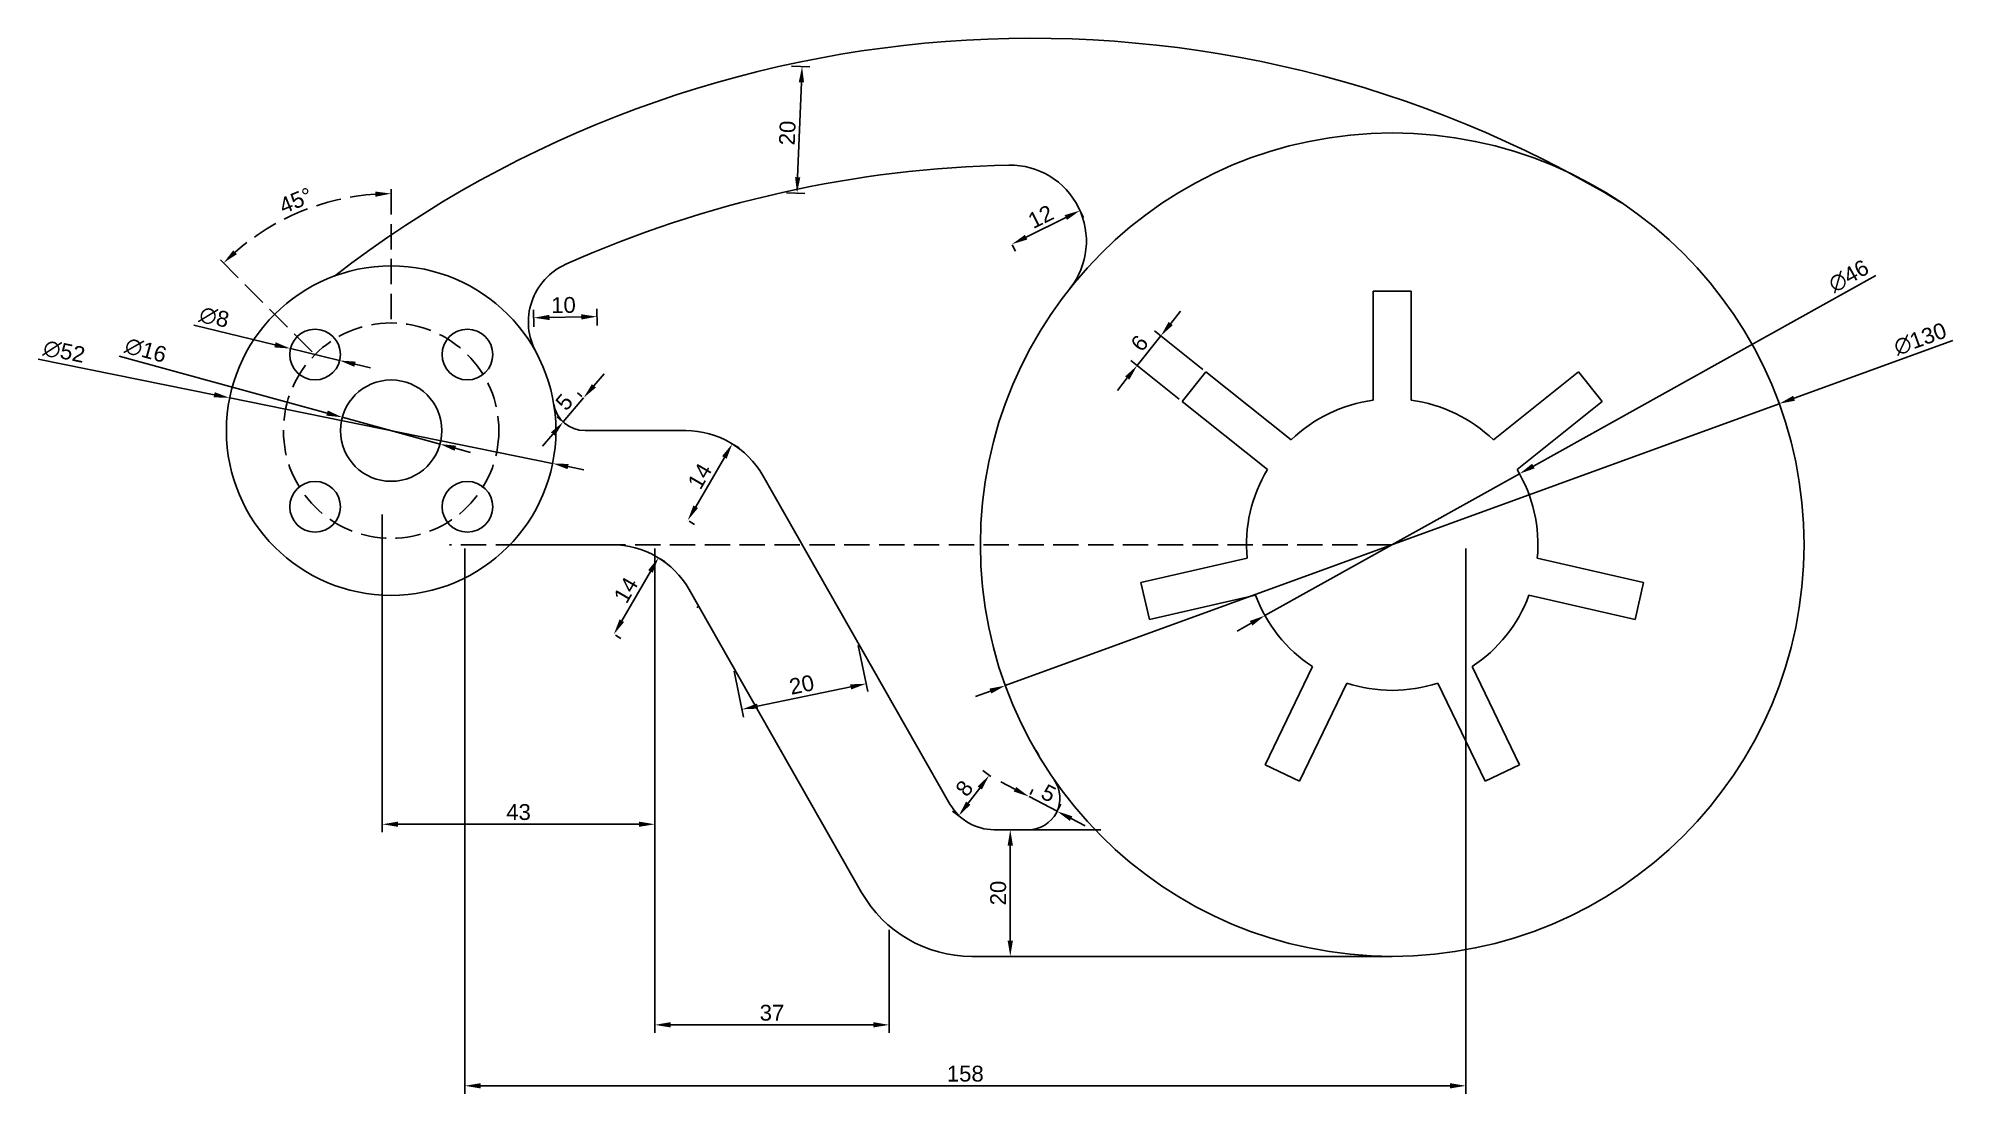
# Model space of a CAD drawing. Header units: millimetres. Extents: x 3845 to 4147, y 1695 to 1862.
import ezdxf

# ---------------------------------------------------------------- set-up
doc = ezdxf.new("R2010")
doc.units = ezdxf.units.MM
doc.linetypes.add('JIS_02_4.0', pattern=[5.5, 4, -1.5])
doc.styles.get("Standard").update_dxf_attribs({"font": 'arial.ttf'})
doc.dimstyles.new('ISO-25', dxfattribs={"dimtxt": 2.5, "dimasz": 2.5, "dimexe": 1.25, "dimexo": 0.625, "dimtad": 1, "dimtxsty": 'Standard', "dimcen": 2.5, "dimadec": 0, "dimazin": 0, "dimtfac": 1, "dimtmove": 0, "dimatfit": 3, "dimfxl": 1, "dimarcsym": 0})

# ---------------------------------------------------------------- blocks, each defined once
blk = doc.blocks.new('*U3')
blk.add_circle((0, 0), 4)
blk = doc.blocks.new('*U4')
at = {"color": 0, "linetype": 'ByBlock', "lineweight": -2, "transparency": 16777216}
blk.add_blockref('*U3', (3900.66, 1817.14), dxfattribs=at)
for p, rotation in [((3883.66, 1800.14), 90), ((3917.66, 1800.14), 270.0000000000001), ((3900.66, 1783.14), 180)]:
    blk.add_blockref('*U3', p, dxfattribs=dict(at, rotation=rotation))
blk = doc.blocks.new('*D6')
at = {"color": 0, "lineweight": -2, "transparency": 16777216}
for p, q in [((3912.27, 1781.52), (3912.27, 1695.46)), ((4070.27, 1781.52), (4070.27, 1695.46)), ((3914.77, 1696.71), (4067.77, 1696.71))]:
    blk.add_line(p, q, dxfattribs=at)
at = {"color": 0, "transparency": 16777216}
for points in [[(3914.77, 1697.12), (3914.77, 1696.29), (3912.27, 1696.71)], [(4067.77, 1697.12), (4067.77, 1696.29), (4070.27, 1696.71)]]:
    blk.add_solid(points, dxfattribs=at)
at = {"layer": 'Defpoints', "color": 0, "transparency": 16777216}
for p in [(3912.27, 1782.14), (4070.27, 1782.14), (4070.27, 1696.71)]:
    blk.add_point(p, dxfattribs=at)
at = {"color": 0, "transparency": 16777216, "insert": (3991.27, 1698.61), "char_height": 2.5, "attachment_point": 5}
blk.add_mtext('158', dxfattribs=at)
blk = doc.blocks.new('*D11')
at = {"color": 0, "lineweight": -2, "transparency": 16777216}
for p, q in [((3899.26, 1786.93), (3899.26, 1736.75)), ((3942.26, 1779.79), (3942.26, 1736.75)), ((3901.76, 1738), (3939.76, 1738))]:
    blk.add_line(p, q, dxfattribs=at)
at = {"color": 0, "transparency": 16777216}
for points in [[(3901.76, 1738.42), (3901.76, 1737.59), (3899.26, 1738)], [(3939.76, 1738.42), (3939.76, 1737.59), (3942.26, 1738)]]:
    blk.add_solid(points, dxfattribs=at)
at = {"layer": 'Defpoints', "color": 0, "transparency": 16777216}
for p in [(3899.26, 1787.55), (3942.26, 1780.42), (3942.26, 1738)]:
    blk.add_point(p, dxfattribs=at)
at = {"color": 0, "transparency": 16777216, "insert": (3920.76, 1739.91), "char_height": 2.5, "attachment_point": 5}
blk.add_mtext('43', dxfattribs=at)
blk = doc.blocks.new('*D12')
at = {"color": 0, "lineweight": -2, "transparency": 16777216}
for p, q in [((3942.26, 1781.52), (3942.26, 1705.08)), ((3979.26, 1721.34), (3979.26, 1705.08)), ((3944.76, 1706.33), (3976.76, 1706.33))]:
    blk.add_line(p, q, dxfattribs=at)
at = {"color": 0, "transparency": 16777216}
for points in [[(3944.76, 1706.75), (3944.76, 1705.92), (3942.26, 1706.33)], [(3976.76, 1706.75), (3976.76, 1705.92), (3979.26, 1706.33)]]:
    blk.add_solid(points, dxfattribs=at)
at = {"layer": 'Defpoints', "color": 0, "transparency": 16777216}
for p in [(3942.26, 1782.14), (3979.26, 1721.96), (3979.26, 1706.33)]:
    blk.add_point(p, dxfattribs=at)
at = {"color": 0, "transparency": 16777216, "insert": (3960.76, 1708.23), "char_height": 2.5, "attachment_point": 5}
blk.add_mtext('37', dxfattribs=at)
blk = doc.blocks.new('*D14')
at = {"color": 0, "lineweight": -2, "transparency": 16777216}
for p, q in [((3974.38, 1766.23), (3975.88, 1758.97)), ((3954.79, 1762.19), (3956.29, 1754.93)), ((3973.18, 1759.69), (3958.49, 1756.66))]:
    blk.add_line(p, q, dxfattribs=at)
at = {"color": 0, "transparency": 16777216}
for points in [[(3973.09, 1760.09), (3973.26, 1759.28), (3975.62, 1760.19)], [(3958.4, 1757.06), (3958.57, 1756.25), (3956.04, 1756.15)]]:
    blk.add_solid(points, dxfattribs=at)
at = {"layer": 'Defpoints', "color": 0, "transparency": 16777216}
for p in [(3974.25, 1766.84), (3954.67, 1762.8), (3956.04, 1756.15)]:
    blk.add_point(p, dxfattribs=at)
at = {"color": 0, "transparency": 16777216, "insert": (3965.45, 1760.03), "char_height": 2.5, "attachment_point": 5, "rotation": 11.6611}
blk.add_mtext('20', dxfattribs=at)
blk = doc.blocks.new('*D15')
at = {"color": 0, "lineweight": -2, "transparency": 16777216}
for p, q in [((4012.67, 1737.14), (3997.12, 1737.14)), ((3998.37, 1719.64), (3998.37, 1734.64)), ((4012.67, 1717.14), (3997.12, 1717.14))]:
    blk.add_line(p, q, dxfattribs=at)
at = {"color": 0, "transparency": 16777216}
for points in [[(3997.95, 1734.64), (3998.79, 1734.64), (3998.37, 1737.14)], [(3997.95, 1719.64), (3998.79, 1719.64), (3998.37, 1717.14)]]:
    blk.add_solid(points, dxfattribs=at)
at = {"layer": 'Defpoints', "color": 0, "transparency": 16777216}
for p in [(3998.37, 1737.14), (4013.29, 1737.14), (4013.29, 1717.14)]:
    blk.add_point(p, dxfattribs=at)
at = {"color": 0, "transparency": 16777216, "insert": (3996.47, 1727.14), "char_height": 2.5, "attachment_point": 5, "rotation": 90}
blk.add_mtext('20', dxfattribs=at)
blk = doc.blocks.new('*D16')
at = {"color": 0, "lineweight": -2, "transparency": 16777216}
for p, q in [((3963.82, 1857.71), (3966.75, 1857.59)), ((3964.81, 1840.16), (3965.41, 1855.14)), ((3963.03, 1837.72), (3965.96, 1837.61))]:
    blk.add_line(p, q, dxfattribs=at)
at = {"color": 0, "transparency": 16777216}
for points in [[(3964.99, 1855.16), (3965.82, 1855.13), (3965.51, 1857.64)], [(3964.4, 1840.17), (3965.23, 1840.14), (3964.72, 1837.66)]]:
    blk.add_solid(points, dxfattribs=at)
at = {"layer": 'Defpoints', "color": 0, "transparency": 16777216}
for p in [(3963.19, 1857.73), (3965.51, 1857.64), (3962.4, 1837.75)]:
    blk.add_point(p, dxfattribs=at)
at = {"color": 0, "transparency": 16777216, "insert": (3963.19, 1847.14), "char_height": 2.5, "attachment_point": 5, "rotation": 87.7363}
blk.add_mtext('20', dxfattribs=at)
blk = doc.blocks.new('*U17')
for p, q in [((-3, 8.6), (3, 8.6)), ((-3, 8.6), (-3, -8.6)), ((3, 8.6), (3, -8.6))]:
    blk.add_line(p, q)
blk = doc.blocks.new('*U18')
at = {"color": 0, "linetype": 'ByBlock', "lineweight": -2, "transparency": 16777216}
blk.add_blockref('*U17', (4058.66, 1813.55), dxfattribs=at)
for p, rotation in [((4034.1, 1801.72), 51.42857142857143), ((4083.21, 1801.72), 308.5714285714286), ((4028.04, 1775.16), 102.8571428571429), ((4089.27, 1775.16), 257.1428571428572), ((4045.03, 1753.85), 154.2857142857143), ((4072.28, 1753.85), 205.7142857142857)]:
    blk.add_blockref('*U17', p, dxfattribs=dict(at, rotation=rotation))
blk = doc.blocks.new('*D23')
at = {"color": 0, "lineweight": -2, "transparency": 16777216}
for p, q in [((3923.18, 1816.56), (3923.13, 1819.22)), ((3933.18, 1816.74), (3933.13, 1819.4)), ((3925.65, 1818.02), (3930.65, 1818.11))]:
    blk.add_line(p, q, dxfattribs=at)
at = {"color": 0, "transparency": 16777216}
for points in [[(3925.64, 1818.43), (3925.66, 1817.6), (3923.15, 1817.97)], [(3930.64, 1818.52), (3930.66, 1817.69), (3933.15, 1818.15)]]:
    blk.add_solid(points, dxfattribs=at)
at = {"layer": 'Defpoints', "color": 0, "transparency": 16777216}
for p in [(3933.15, 1818.15), (3933.19, 1816.12), (3923.19, 1815.94)]:
    blk.add_point(p, dxfattribs=at)
at = {"color": 0, "transparency": 16777216, "insert": (3927.85, 1819.96), "char_height": 2.5, "attachment_point": 5, "rotation": 1.029}
blk.add_mtext('10', dxfattribs=at)
blk = doc.blocks.new('*D24')
at = {"color": 0, "lineweight": -2, "transparency": 16777216}
for p, q in [((3932.65, 1807.23), (3934.27, 1809.14)), ((3927.8, 1801.52), (3931.03, 1805.33)), ((3930.77, 1805.55), (3930.08, 1806.14)), ((3927.54, 1801.74), (3926.84, 1802.33)), ((3926.18, 1799.61), (3924.56, 1797.71))]:
    blk.add_line(p, q, dxfattribs=at)
at = {"color": 0, "transparency": 16777216}
for points in [[(3932.34, 1807.5), (3932.97, 1806.96), (3931.03, 1805.33)], [(3925.86, 1799.88), (3926.5, 1799.34), (3927.8, 1801.52)]]:
    blk.add_solid(points, dxfattribs=at)
at = {"layer": 'Defpoints', "color": 0, "transparency": 16777216}
for p in [(3931.03, 1805.33), (3931.25, 1805.14), (3928.01, 1801.33)]:
    blk.add_point(p, dxfattribs=at)
at = {"color": 0, "transparency": 16777216, "insert": (3927.97, 1804.65), "char_height": 2.5, "attachment_point": 5, "rotation": 49.6409}
blk.add_mtext('5', dxfattribs=at)
blk = doc.blocks.new('*D25')
at = {"color": 0, "lineweight": -2, "transparency": 16777216}
for p, q in [((4009.42, 1834.82), (4009.93, 1833.78)), ((4007.14, 1833.79), (4000.86, 1830.69)), ((3998.66, 1829.5), (3999.18, 1828.46))]:
    blk.add_line(p, q, dxfattribs=at)
at = {"color": 0, "transparency": 16777216}
for points in [[(4006.95, 1834.17), (4007.32, 1833.42), (4009.38, 1834.9)], [(4000.68, 1831.06), (4001.05, 1830.32), (3998.62, 1829.58)]]:
    blk.add_solid(points, dxfattribs=at)
at = {"layer": 'Defpoints', "color": 0, "transparency": 16777216}
for p in [(4009.14, 1835.38), (3998.38, 1830.06), (3998.62, 1829.58)]:
    blk.add_point(p, dxfattribs=at)
at = {"color": 0, "transparency": 16777216, "insert": (4003.17, 1833.93), "char_height": 2.5, "attachment_point": 5, "rotation": 26.3262}
blk.add_mtext('12', dxfattribs=at)
blk = doc.blocks.new('*D26')
at = {"color": 0, "lineweight": -2, "transparency": 16777216}
for p, q in [((3954.73, 1797.93), (3955.58, 1797.44)), ((3953.24, 1795.91), (3948.72, 1788.13)), ((3947.69, 1785.83), (3948.54, 1785.34))]:
    blk.add_line(p, q, dxfattribs=at)
at = {"color": 0, "transparency": 16777216}
for points in [[(3952.88, 1796.12), (3953.6, 1795.7), (3954.5, 1798.07)], [(3948.36, 1788.34), (3949.08, 1787.92), (3947.46, 1785.97)]]:
    blk.add_solid(points, dxfattribs=at)
at = {"layer": 'Defpoints', "color": 0, "transparency": 16777216}
for p in [(3954.19, 1798.25), (3947.15, 1786.14), (3947.46, 1785.97)]:
    blk.add_point(p, dxfattribs=at)
at = {"color": 0, "transparency": 16777216, "insert": (3949.35, 1792.96), "char_height": 2.5, "attachment_point": 5, "rotation": 59.8249}
blk.add_mtext('14', dxfattribs=at)
blk = doc.blocks.new('*D27')
at = {"color": 0, "lineweight": -2, "transparency": 16777216}
for p, q in [((3943.09, 1779.93), (3943.92, 1779.45)), ((3937.06, 1770.14), (3941.58, 1777.92)), ((3936.06, 1767.83), (3936.88, 1767.35))]:
    blk.add_line(p, q, dxfattribs=at)
at = {"color": 0, "transparency": 16777216}
for points in [[(3941.22, 1778.13), (3941.94, 1777.71), (3942.84, 1780.08)], [(3936.7, 1770.35), (3937.42, 1769.93), (3935.8, 1767.98)]]:
    blk.add_solid(points, dxfattribs=at)
at = {"layer": 'Defpoints', "color": 0, "transparency": 16777216}
for p in [(3942.55, 1780.25), (3942.84, 1780.08), (3935.52, 1768.14)]:
    blk.add_point(p, dxfattribs=at)
at = {"color": 0, "transparency": 16777216, "insert": (3937.69, 1774.98), "char_height": 2.5, "attachment_point": 5, "rotation": 59.8249}
blk.add_mtext('14', dxfattribs=at)
blk = doc.blocks.new('*D28')
at = {"color": 0, "lineweight": -2, "transparency": 16777216}
for p, q in [((3995.31, 1745.52), (3994.04, 1746.47)), ((3991.73, 1741.33), (3993.54, 1743.72)), ((3990.5, 1739.13), (3989.23, 1740.08))]:
    blk.add_line(p, q, dxfattribs=at)
at = {"color": 0, "transparency": 16777216}
for points in [[(3993.21, 1743.97), (3993.87, 1743.47), (3995.04, 1745.72)], [(3991.4, 1741.58), (3992.07, 1741.07), (3990.23, 1739.33)]]:
    blk.add_solid(points, dxfattribs=at)
at = {"layer": 'Defpoints', "color": 0, "transparency": 16777216}
for p in [(3995.04, 1745.72), (3995.81, 1745.14), (3991, 1738.75)]:
    blk.add_point(p, dxfattribs=at)
at = {"color": 0, "transparency": 16777216, "insert": (3991.12, 1743.67), "char_height": 2.5, "attachment_point": 5, "rotation": 53.0342}
blk.add_mtext('8', dxfattribs=at)
blk = doc.blocks.new('*D29')
at = {"color": 0, "lineweight": -2, "transparency": 16777216}
for p, q in [((3999.11, 1743.52), (3996.89, 1744.68)), ((4001.5, 1742.7), (4001.91, 1743.48)), ((4005.76, 1740.05), (4001.33, 1742.37)), ((4005.93, 1740.38), (4006.34, 1741.16)), ((4007.97, 1738.9), (4010.19, 1737.74))]:
    blk.add_line(p, q, dxfattribs=at)
at = {"color": 0, "transparency": 16777216}
for points in [[(3999.3, 1743.89), (3998.92, 1743.16), (4001.33, 1742.37)], [(4008.17, 1739.26), (4007.78, 1738.53), (4005.76, 1740.05)]]:
    blk.add_solid(points, dxfattribs=at)
at = {"layer": 'Defpoints', "color": 0, "transparency": 16777216}
for p in [(4001.21, 1742.14), (4001.33, 1742.37), (4005.64, 1739.83)]:
    blk.add_point(p, dxfattribs=at)
at = {"color": 0, "transparency": 16777216, "insert": (4004.42, 1742.89), "char_height": 2.5, "attachment_point": 5, "rotation": 332.425}
blk.add_mtext('5', dxfattribs=at)
blk = doc.blocks.new('*D30')
at = {"color": 0, "lineweight": -2, "transparency": 16777216}
for p, q in [((4023.69, 1817.06), (4025.25, 1819.02)), ((4018.39, 1810.42), (4022.13, 1815.11)), ((4028.76, 1809.82), (4021.15, 1815.89)), ((4025.02, 1805.13), (4017.41, 1811.2)), ((4016.83, 1808.46), (4015.27, 1806.51))]:
    blk.add_line(p, q, dxfattribs=at)
at = {"color": 0, "transparency": 16777216}
for points in [[(4023.36, 1817.32), (4024.02, 1816.8), (4022.13, 1815.11)], [(4016.51, 1808.72), (4017.16, 1808.2), (4018.39, 1810.42)]]:
    blk.add_solid(points, dxfattribs=at)
at = {"layer": 'Defpoints', "color": 0, "transparency": 16777216}
for p in [(4022.13, 1815.11), (4029.25, 1809.43), (4025.51, 1804.74)]:
    blk.add_point(p, dxfattribs=at)
at = {"color": 0, "transparency": 16777216, "insert": (4018.77, 1813.95), "char_height": 2.5, "attachment_point": 5, "rotation": 51.4286}
blk.add_mtext('6', dxfattribs=at)
blk = doc.blocks.new('*D31')
at = {"color": 0, "lineweight": -2, "transparency": 16777216}
for p, q in [((4134.96, 1824.66), (4080.93, 1794.56)), ((4038.56, 1770.95), (4078.75, 1793.34)), ((4036.38, 1769.73), (4034.2, 1768.51))]:
    blk.add_line(p, q, dxfattribs=at)
at = {"color": 0, "transparency": 16777216}
for points in [[(4080.73, 1794.92), (4081.13, 1794.19), (4078.75, 1793.34)], [(4036.18, 1770.1), (4036.58, 1769.37), (4038.56, 1770.95)]]:
    blk.add_solid(points, dxfattribs=at)
at = {"layer": 'Defpoints', "color": 0, "transparency": 16777216}
for p in [(4078.75, 1793.34), (4038.56, 1770.95)]:
    blk.add_point(p, dxfattribs=at)
at = {"color": 0, "transparency": 16777216, "insert": (4130.7, 1824.55), "char_height": 2.5, "attachment_point": 5, "rotation": 29.1281}
blk.add_mtext('∅46', dxfattribs=at)
blk = doc.blocks.new('*D32')
at = {"color": 0, "lineweight": -2, "transparency": 16777216}
for p, q in [((4147.11, 1814.38), (4122.07, 1805.26)), ((3997.58, 1759.89), (4119.73, 1804.4)), ((3995.24, 1759.03), (3992.89, 1758.17))]:
    blk.add_line(p, q, dxfattribs=at)
at = {"color": 0, "transparency": 16777216}
for points in [[(4121.93, 1805.65), (4122.22, 1804.87), (4119.73, 1804.4)], [(3995.09, 1759.42), (3995.38, 1758.64), (3997.58, 1759.89)]]:
    blk.add_solid(points, dxfattribs=at)
at = {"layer": 'Defpoints', "color": 0, "transparency": 16777216}
for p in [(4119.73, 1804.4), (3997.58, 1759.89)]:
    blk.add_point(p, dxfattribs=at)
at = {"color": 0, "transparency": 16777216, "insert": (4141.98, 1814.61), "char_height": 2.5, "attachment_point": 5, "rotation": 20.0249}
blk.add_mtext('∅130', dxfattribs=at)
blk = doc.blocks.new('*D33')
at = {"color": 0, "lineweight": -2, "transparency": 16777216}
for p, q in [((3857.75, 1811.92), (3890.53, 1802.92)), ((3908.37, 1798.03), (3892.94, 1802.26)), ((3910.78, 1797.36), (3913.19, 1796.7))]:
    blk.add_line(p, q, dxfattribs=at)
at = {"color": 0, "transparency": 16777216}
for points in [[(3890.64, 1803.33), (3890.42, 1802.52), (3892.94, 1802.26)], [(3910.89, 1797.77), (3910.67, 1796.96), (3908.37, 1798.03)]]:
    blk.add_solid(points, dxfattribs=at)
at = {"layer": 'Defpoints', "color": 0, "transparency": 16777216}
for p in [(3892.94, 1802.26), (3908.37, 1798.03)]:
    blk.add_point(p, dxfattribs=at)
at = {"color": 0, "transparency": 16777216, "insert": (3861.91, 1812.83), "char_height": 2.5, "attachment_point": 5, "rotation": 344.6453}
blk.add_mtext('∅16', dxfattribs=at)
blk = doc.blocks.new('*D34')
at = {"color": 0, "lineweight": -2, "transparency": 16777216}
for p, q in [((3869.53, 1816.8), (3882.32, 1813.7)), ((3892.52, 1811.22), (3884.75, 1813.11)), ((3894.95, 1810.63), (3897.38, 1810.04))]:
    blk.add_line(p, q, dxfattribs=at)
at = {"color": 0, "transparency": 16777216}
for points in [[(3882.42, 1814.1), (3882.22, 1813.29), (3884.75, 1813.11)], [(3895.05, 1811.04), (3894.85, 1810.23), (3892.52, 1811.22)]]:
    blk.add_solid(points, dxfattribs=at)
at = {"layer": 'Defpoints', "color": 0, "transparency": 16777216}
for p in [(3884.75, 1813.11), (3892.52, 1811.22)]:
    blk.add_point(p, dxfattribs=at)
at = {"color": 0, "transparency": 16777216, "insert": (3872.73, 1818.05), "char_height": 2.5, "attachment_point": 5, "rotation": 346.3595}
blk.add_mtext('∅8', dxfattribs=at)
blk = doc.blocks.new('*D35')
at = {"color": 0, "lineweight": -2, "transparency": 16777216}
for p, q in [((3844.96, 1811.45), (3872.73, 1805.81)), ((3926.14, 1794.97), (3875.18, 1805.32)), ((3928.59, 1794.47), (3931.04, 1793.98))]:
    blk.add_line(p, q, dxfattribs=at)
at = {"color": 0, "transparency": 16777216}
for points in [[(3872.81, 1806.22), (3872.64, 1805.41), (3875.18, 1805.32)], [(3928.67, 1794.88), (3928.5, 1794.06), (3926.14, 1794.97)]]:
    blk.add_solid(points, dxfattribs=at)
at = {"layer": 'Defpoints', "color": 0, "transparency": 16777216}
for p in [(3875.18, 1805.32), (3926.14, 1794.97)]:
    blk.add_point(p, dxfattribs=at)
at = {"color": 0, "transparency": 16777216, "insert": (3849.04, 1812.63), "char_height": 2.5, "attachment_point": 5, "rotation": 348.5228}
blk.add_mtext('∅52', dxfattribs=at)
blk = doc.blocks.new('*D37')
at = {"color": 0, "linetype": 'JIS_02_4.0', "lineweight": -2, "transparency": 16777216}
for p, q in [((3900.66, 1817.77), (3900.66, 1838.82)), ((3888.19, 1812.61), (3873.31, 1827.49))]:
    blk.add_line(p, q, dxfattribs=at)
blk.add_arc((3900.66, 1800.14), 37.43, 93.828, 131.172, dxfattribs=at)
at = {"color": 0, "linetype": 'JIS_02_4.0', "transparency": 16777216}
for points in [[(3898.14, 1837.9), (3898.17, 1837.07), (3900.66, 1837.57)], [(3876.3, 1828.01), (3875.73, 1828.62), (3874.19, 1826.61)]]:
    blk.add_solid(points, dxfattribs=at)
at = {"layer": 'Defpoints', "color": 0, "linetype": 'JIS_02_4.0', "transparency": 16777216}
for p in [(3890.97, 1836.29), (3900.66, 1817.14), (3888.63, 1812.16), (3900.66, 1800.14)]:
    blk.add_point(p, dxfattribs=at)
at = {"color": 0, "linetype": 'JIS_02_4.0', "transparency": 16777216, "insert": (3885.61, 1836.47), "char_height": 2.5, "attachment_point": 5, "rotation": 22.5}
blk.add_mtext('45°', dxfattribs=at)

msp = doc.modelspace()

# ---------------------------------------------------------------- linework, layer by layer
for p, q in [((3931.249, 1800.144), (3947.154, 1800.144)), ((3988.855, 1741.186), (3959.321, 1793.069)), ((3935.515, 1782.144), (3919.417, 1782.144)), ((3974.903, 1727.25), (3947.682, 1775.069)), ((4001.21, 1737.144), (3995.807, 1737.144)), ((4058.655, 1717.144), (3992.284, 1717.144))]:
    msp.add_line(p, q)
at = {"color": 1, "linetype": 'JIS_02_4.0'}
msp.add_line((4058.655, 1782.144), (3909.848, 1782.144), dxfattribs=at)
for centre, radius in [((4058.655, 1782.144), 65), ((3900.655, 1800.144), 26), ((3900.655, 1800.144), 8)]:
    msp.add_circle(centre, radius)
msp.add_circle((3900.655, 1800.144), 17, dxfattribs=at)
for centre, radius, start, end in [((4001.723, 1682.096), 180, 58.83918, 127.6832), ((4001.723, 1662.096), 180, 91.13896, 114.09714), ((3998.383, 1830.063), 12, 321.51339, 91.13896), ((3932.314, 1817.282), 10, 114.09714, 208.42812), ((3931.249, 1805.144), 5, 189.2818, 270), ((4058.655, 1782.144), 23, 97.49472, 133.93385), ((4058.655, 1782.144), 23, 46.06615, 82.50528), ((3947.154, 1786.144), 14, 29.64986, 90), ((4058.655, 1782.144), 23, 148.92329, 185.36243), ((4058.655, 1782.144), 23, 354.63757, 31.07671), ((3935.515, 1768.144), 14, 29.64986, 90), ((4058.655, 1782.144), 23, 200.35186, 236.791), ((4058.655, 1782.144), 23, 303.209, 339.64814), ((3947.154, 1786.144), 14, 277.15814, 278.63954), ((4058.655, 1782.144), 23, 251.78043, 288.21957), ((3995.807, 1745.144), 8, 23.36421, 37.60819), ((4001.21, 1742.144), 5, 270, 34.8499), ((3995.807, 1745.144), 8, 209.64986, 270), ((3992.284, 1737.144), 20, 209.64986, 270)]:
    msp.add_arc(centre, radius, start, end)

# ---------------------------------------------------------------- block references
at = {"rotation": 45}
msp.add_blockref('*U4', (2415.369, -2230.93), dxfattribs=at)
msp.add_blockref('*U18', (0, 0))

# ---------------------------------------------------------------- dimensions: what is measured, and where the dimension line sits
at = {"color": 152, "true_color": 0x2776bb}
for base, p1, p2, angle, picture, middle in [((3965.506, 1857.642), (3962.401, 1837.749), (3963.191, 1857.733), 87.73633, '*D16', (3965.088, 1847.06)), ((3933.151, 1818.151), (3923.189, 1815.939), (3933.187, 1816.119), 1.02901, '*D23', (3927.879, 1818.056)), ((3931.035, 1805.326), (3928.011, 1801.334), (3931.249, 1805.144), 49.6409, '*D24', (3929.416, 1803.421))]:
    dim = msp.add_linear_dim(base=base, p1=p1, p2=p2, angle=angle, dimstyle='ISO-25', dxfattribs=at)
    dim.commit()
    dim.dimension.update_dxf_attribs({"geometry": picture, "text_midpoint": middle, "dimtype": 161})
at = {"color": 152, "linetype": 'JIS_02_4.0', "true_color": 0x2776bb}
dim = msp.add_angular_dim_3p(base=(3890.969, 1836.295), center=(3900.655, 1800.144), p1=(3900.655, 1817.144), p2=(3888.634, 1812.164), dimstyle='ISO-25', dxfattribs=at)
dim.commit()
dim.dimension.update_dxf_attribs({"geometry": '*D37', "text_midpoint": (3885.607, 1836.473)})
at = {"color": 152, "true_color": 0x2776bb}
for p1, p2, distance, picture, middle in [((4009.139, 1835.385), (3998.383, 1830.063), 0.538, '*D25', (4003.166, 1833.927)), ((4025.511, 1804.738), (4029.252, 1809.429), 9.109, '*D30', (4018.774, 1813.948)), ((3954.191, 1798.247), (3947.154, 1786.144), 0.355, '*D26', (3949.354, 1792.962)), ((3935.515, 1768.144), (3942.552, 1780.247), -0.328, '*D27', (3937.692, 1774.975)), ((3974.252, 1766.839), (3954.668, 1762.797), 6.787, '*D14', (3965.447, 1760.033)), ((3990.996, 1738.752), (3995.807, 1745.144), 0.958, '*D28', (3991.117, 1743.667)), ((4005.642, 1739.829), (4001.21, 1742.144), -0.252, '*D29', (4004.42, 1742.891))]:
    dim = msp.add_aligned_dim(p1=p1, p2=p2, distance=distance, dimstyle='ISO-25', dxfattribs=at)
    dim.commit()
    dim.dimension.update_dxf_attribs({"geometry": picture, "text_midpoint": middle})
for p1, p2, picture, middle in [((4038.564, 1770.948), (4078.747, 1793.339), '*D31', (4131.664, 1822.827)), ((3892.522, 1811.221), (3884.747, 1813.108), '*D34', (3872.262, 1816.138)), ((3997.585, 1759.886), (4119.726, 1804.402), '*D32', (4142.659, 1812.76)), ((3926.135, 1794.97), (3875.175, 1805.317), '*D35', (3848.648, 1810.703)), ((3908.37, 1798.025), (3892.941, 1802.262), '*D33', (3861.391, 1810.925))]:
    dim = msp.add_diameter_dim_2p(p1=p1, p2=p2, dimstyle='ISO-25', dxfattribs=at)
    dim.commit()
    dim.dimension.update_dxf_attribs({"geometry": picture, "text_midpoint": middle, "dimtype": 163})
for base, p1, p2, picture, middle in [((3942.261, 1738.004), (3899.261, 1787.555), (3942.261, 1780.416), '*D11', (3920.761, 1738.004)), ((4070.27, 1696.706), (3912.27, 1782.144), (4070.27, 1782.144), '*D6', (3991.27, 1696.706))]:
    dim = msp.add_linear_dim(base=base, p1=p1, p2=p2, dimstyle='ISO-25', dxfattribs=at)
    dim.commit()
    dim.dimension.update_dxf_attribs({"geometry": picture, "text_midpoint": middle, "dimtype": 160})
dim = msp.add_linear_dim(base=(3979.261, 1706.332), p1=(3942.261, 1782.144), p2=(3979.261, 1721.964), dimstyle='ISO-25', dxfattribs=at)
dim.commit()
dim.dimension.update_dxf_attribs({"geometry": '*D12', "text_midpoint": (3960.761, 1708.234)})
dim = msp.add_linear_dim(base=(3998.37, 1737.144), p1=(4013.294, 1717.144), p2=(4013.294, 1737.144), angle=90, dimstyle='ISO-25', dxfattribs=at)
dim.commit()
dim.dimension.update_dxf_attribs({"geometry": '*D15', "text_midpoint": (3996.468, 1727.144)})

doc.saveas('drawing.dxf')
